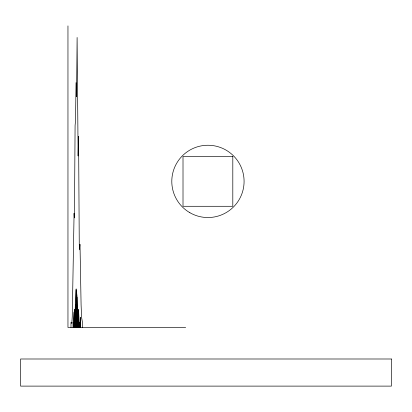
<?xml version="1.0" encoding="UTF-8"?>
<svg xmlns="http://www.w3.org/2000/svg" width="412" height="412" viewBox="0 0 412 412"><rect width="100%" height="100%" fill="white"/><g stroke="black" fill="none" stroke-linecap="round" stroke-linejoin="round"><path stroke-width="0.62" d="M75.03 327.447L75.03 312.301L76.163 288.848L76.987 295.754L77.677 316.905L77.806 317.358L78.501 309.345L79.279 323.775L79.614 322.282L79.954 322.591L80.561 320.897L80.747 317.992L80.582 317.353L80.582 327.447M75.03 312.301L74.397 309.443L73.326 323.193L73.012 322.4L73.012 327.447M185.668 327.447L67.959 327.447L67.959 25.889M82.601 327.447L82.4 322.112L81.591 317.353L81.087 304.731L80.016 245.006L79.949 244.28L79.444 249.868L79.258 243.961L78.625 143.443L78.501 136.377L78.12 155.973L77.111 37.466L76.544 95.208L76.483 96.779L76.04 82.591L75.535 120.453L75.092 125.511L74.459 215.754L74.335 217.953L74.083 213.267L72.249 316.72L71.812 323.384L71.43 322.261L70.988 322.4L70.988 327.447M80.077 322.4L80.077 327.447M79.573 322.4L79.573 327.447M79.068 322.4L79.068 327.447M78.563 309.778L78.563 327.447M78.059 314.83L78.059 327.447M77.554 314.83L77.554 327.447M77.049 297.155L77.049 327.447M76.544 292.108L76.544 327.447M76.04 289.584L76.04 327.447M75.535 304.731L75.535 327.447M74.526 309.778L74.526 327.447M74.021 312.301L74.021 327.447M73.516 322.4L73.516 327.447M232.806 156.493L183.01 156.493L183.01 206.288L232.806 206.288L232.806 156.493M391.4 358.996L20.6 358.996L20.6 386.111L391.4 386.111L391.4 358.996M189.865 212.695A36.148 36.148 0 0 0 244.084 181.393A36.148 36.148 0 0 0 189.865 150.092A36.148 36.148 0 0 0 189.865 212.695"/></g></svg>
